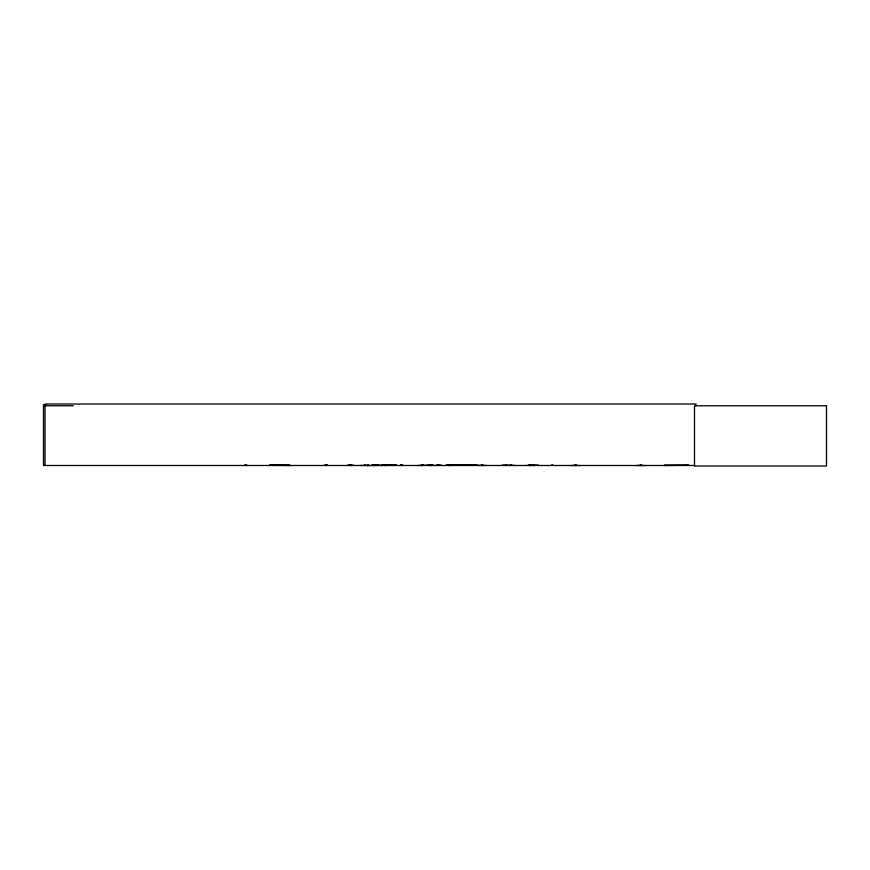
<?xml version="1.0" encoding="UTF-8"?>
<svg xmlns="http://www.w3.org/2000/svg" width="870" height="870" viewBox="0 0 870 870"><rect width="100%" height="100%" fill="white"/><g stroke="black" fill="none" stroke-linecap="round" stroke-linejoin="round"><path stroke-width="1.3" d="M360.039 465.472L370.413 465.493M418.111 465.472L433.423 465.004M486.178 465.472L466.233 465.102M552.287 464.613L552.178 465.363M502.207 465.037L514.888 465.428M347.641 465.037L353.992 465.363M364.573 465.037L364.769 464.613M664.223 465.472L688.725 465.254M666.202 465.439L665.615 465.472M378.45 465.428L378.483 464.613M378.831 465.037L371.599 465.037M378.591 464.613L378.831 465.363M400.602 465.406L401.451 465.428M401.081 465.472L401.113 464.613M277.715 465.363L277.748 464.613M373.643 465.472L373.513 464.613M481.675 465.493L481.512 464.613L481.665 465.363M664.365 465.265L688.746 465.265M687.322 465.276L687.093 465.472M46.219 404.637L43.5 404.637L43.5 465.493L694.673 465.493M43.5 405.768L73.341 405.768M269.7 465.102L289.612 465.102M379.885 465.428L396.557 465.102M436.185 465.037L441.046 464.993M446.256 465.102L465.841 465.102M538.247 464.993L525.73 465.493M269.678 465.254L290.167 465.493M385.29 465.243L396.579 465.243M446.234 465.254L465.863 465.243M466.211 465.254L477.51 465.254M422.722 464.613L422.624 465.493L422.494 464.613M423.016 465.439L422.994 464.863M374.763 465.428L374.937 464.613M374.361 465.363L374.437 464.613M385.41 465.363L385.573 464.613M377.7 465.428L377.787 464.613M382.224 465.428L382.343 464.613L382.517 465.493M326.163 465.363L326.032 464.613L325.924 465.493M381.941 465.363L382.006 464.613M696.033 405.768L696.033 404.006L45.033 404.006L45.033 465.493M645.149 465.493L636.111 465.493M640.875 464.613L640.875 465.493M640.788 464.613L640.788 465.493M640.472 464.613L640.472 465.493M640.374 464.613L640.374 465.493M579.986 465.493L570.948 465.493M576.332 464.613L576.397 465.493M576.288 464.613L576.288 465.493M575.973 465.493L575.973 464.613L575.875 465.493M575.625 464.613L575.625 465.493M575.255 464.613L575.309 465.493M575.211 464.613L575.211 465.493M552.602 464.613L552.7 465.493M552.189 464.613L552.178 465.493M534.082 465.493L534.093 464.613L533.93 465.493M533.788 464.613L533.788 465.493M533.647 464.613L533.691 465.493M533.495 464.613L533.484 465.493M531.635 464.613L531.646 465.493M531.374 464.613L531.494 465.493M531.2 464.613L531.352 465.493M531.059 464.613L531.048 465.493M530.069 464.613L530.091 465.493M529.884 464.613L529.884 465.493M529.254 465.493L529.254 464.613L529.069 465.493M511.234 464.613L511.179 465.493M510.973 464.613L510.918 465.493M510.842 464.613L510.712 465.493L510.657 464.863M510.472 464.613L510.407 465.493M506.623 464.613L506.655 465.493M506.394 464.863L506.394 465.493M506.22 464.613L506.253 465.493M506.133 464.613L506.079 465.493M505.872 464.613L505.894 465.493M481.915 464.613L481.893 465.493M481.828 464.613L481.73 465.493M449.67 464.743L449.67 465.493M449.257 464.613L449.257 465.493L449.159 464.613M449.029 464.613L449.029 465.493M448.452 465.493L448.344 464.613L448.224 465.493M438.676 464.613L438.6 465.493L438.426 464.613M438.328 464.613L438.295 465.493M438.045 464.613L438.023 465.493M437.914 464.613L437.838 465.493M437.74 464.613L437.664 465.493M431.857 464.613L431.988 465.493M431.694 464.613L431.77 465.493M431.585 464.613L431.563 465.493M431.281 464.613L431.303 465.493M431.009 464.613L431.096 465.493M430.922 464.613L430.922 465.493M429.193 464.613L429.171 465.493M429.062 464.613L428.997 465.493M428.888 464.613L428.866 465.493M428.682 464.613L428.66 465.493L428.551 464.613M428.355 464.613L428.279 465.493M423.179 464.743L423.179 465.493M422.918 464.613L422.798 465.493M422.298 464.613L422.418 465.493M422.091 464.613L422.102 465.493M422.015 464.613L422.015 465.493M421.58 464.613L421.58 465.493M421.428 464.743L421.428 465.493M402.571 464.743L402.571 465.493M402.147 464.863L402.147 465.493L402.049 464.613M401.918 464.613L401.918 465.493M401.701 464.743L401.701 465.493M401.298 464.613L401.342 465.493M386.367 464.613L386.356 465.493M386.247 464.613L386.258 465.493M385.649 464.613L385.649 465.493M385.116 464.613L385.105 465.493L384.953 464.613M384.79 465.493L384.757 464.613L384.627 465.493M384.529 464.613L384.464 465.493M384.312 464.613L384.246 465.493M382.637 464.613L382.713 465.493M382.104 464.613L382.137 465.493M381.799 464.613L381.734 465.493M378.765 464.863L378.896 465.493M377.885 464.613L377.863 465.493M376.438 464.863L376.438 465.493M376.373 464.613L376.242 465.493M376.177 464.613L376.068 465.493M375.862 465.493L375.862 464.613L375.731 465.493M375.535 464.613L375.655 465.493M375.459 464.613L375.459 465.493M375.122 464.863L375.122 465.493M375.035 464.613L375.024 465.493M374.23 464.613L374.35 465.493M374.144 464.613L374.22 465.493M373.98 464.613L373.948 465.493M373.85 464.613L373.774 465.493M373.415 464.613L373.328 465.493M368.271 464.613L368.391 465.493M368.108 464.613L368.184 465.493M367.977 464.613L368.01 465.493M367.792 464.613L367.825 465.493M367.684 464.613L367.618 465.493M367.488 464.613L367.499 465.493M364.813 464.613L364.813 465.493M364.41 464.613L364.399 465.493M351.589 464.613L351.687 465.493M351.404 464.613L351.469 465.493M351.262 464.613L351.295 465.493M351.175 464.613L350.751 465.493M350.414 464.743L350.414 465.493M349.533 464.743L349.533 465.493M326.957 464.863L326.957 465.493L326.859 464.613M325.304 464.613L325.304 465.493M325.217 464.613L325.119 465.493M289.308 464.743L289.308 465.493M288.057 464.743L288.057 465.493M278.759 464.863L278.759 465.493M278.563 464.613L278.607 465.493M277.943 464.613L277.845 465.493M276.845 464.743L276.834 465.493M246.71 464.743L246.71 465.493M245.47 464.743L245.47 465.493M244.959 464.743L244.959 465.493M826.5 405.768L694.499 405.768L694.499 465.994L826.5 465.994L826.5 405.768M530.493 465.493L530.493 464.613L530.395 465.493M482.622 465.493L482.611 464.613L482.513 465.493"/></g></svg>
